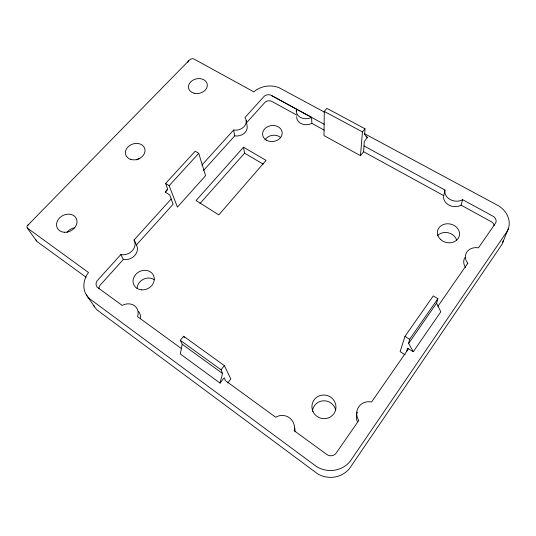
<?xml version="1.0" encoding="UTF-8"?>
<svg xmlns="http://www.w3.org/2000/svg" width="536" height="536" viewBox="0 0 536 536"><rect width="100%" height="100%" fill="white"/><g stroke="black" fill="none" stroke-linecap="round" stroke-linejoin="round"><path stroke-width="0.8" d="M365.003 128.774L362.43 131.916L360.48 155.674L323.985 135.554L324.28 111.401L326.88 108.366L365.003 128.774L364.661 134.61L367.482 137.484L364.266 141.437L363.649 151.755L360.48 155.674M363.998 145.939L444.927 190.025L443.5 197.308A11.015 9.105 10.5 0 0 459.298 205.985L461.081 205.154L462.628 199.673L492.162 215.767A6.305 5.206 14.5 0 1 494.916 224.068L478.454 247.826A11.866 10.05 16.6 0 0 466.876 251.974A11.866 10.05 16.6 0 0 467.761 263.256L467.546 263.88M444.927 190.025L444.82 191.774A11.149 9.179 10.3 0 0 460.819 200.511L462.628 199.673M227.78 382.892L230.815 379.006L224.39 365.612L183.64 336.273L180.297 340.313L182.24 344.266L180.31 353.988L220.048 383.093L224.222 377.78L225.328 380.56L275.665 417.229A12.522 12.429 -53.2 0 1 294.17 430.71L325.915 453.831A7.075 6.881 54.9 0 0 336.876 452.103L358.792 420.479A12.81 12.194 34.5 0 1 358.758 406.797A12.81 12.194 34.5 0 1 371.582 402.02L408.64 348.547M436.579 303.188L440.82 311.778L413.31 351.703L408.64 343.388L436.579 303.188L437.892 298.693L433.282 295.912L404.968 336.367L400.131 351.616L405.156 354.859M406.717 351.442L407.507 348.139L413.31 351.703M408.64 343.388L409.611 339.315L437.892 298.693M220.048 383.093L222.52 373.492L221.06 369.82L180.297 340.313M502.641 242.687L508.309 228.818M98.919 288.763A6.09 5.199 -30.4 0 1 101.11 284.114L123.381 259.404A10.841 9.186 -25.5 0 0 134.77 255.511A10.841 9.186 -25.5 0 0 136.432 244.925L173.068 204.283L169.731 194.95L165.316 192.129L167.507 188.746L165.611 183.446L195.211 151.199L198.729 153.323L205.583 175.701L177.423 207.09L169.142 185.684L165.611 183.446M187.647 62.35C188.826 60.2 191.325 57.794 193.952 59.02L253.83 91.864A20.589 16.321 -7.6 0 1 279.115 87.736L324.702 112.265M437.845 306.404L467.761 263.256M221.06 369.82L224.39 365.612M188.746 60.749L26.961 226.118L27.189 227.954L36.522 240.925M199.968 203.573L244.57 153.182L243.498 147.206L196.082 200.531L218.782 214.896L266.064 160.385L243.498 147.206M203.472 170.555L234.735 135.869A9.909 7.986 -10.4 0 0 247.15 126.335L246.178 120.439M246.486 122.838L264.201 103.187A5.32 4.228 -7.6 0 1 272.583 101.82L296.917 115.16M171.178 198.997L134.054 239.994A10.975 9.259 -25.3 0 1 132.352 250.674A10.975 9.259 -25.3 0 1 120.821 254.607L98.235 279.544A6.164 5.246 -30.1 0 0 98.544 288.2L122.208 305.413A11.584 10.137 -31.7 0 1 134.469 305.734A11.584 10.137 -31.7 0 1 137.551 316.622L181.262 348.46M201.931 165.034L233.616 130.047A10.017 8.04 -10.4 0 0 244.148 126.556A10.017 8.04 -10.4 0 0 244.952 117.531L263.431 97.123A5.38 4.255 -7.6 0 1 271.906 95.743L311.59 117.371L311.845 123.347L324.26 130.161M169.142 185.684L198.729 153.323M165.316 192.129L167.534 189.697M27.664 225.294L28.857 224.618M324.28 111.401L362.43 131.916M364.406 133.631L498.956 206.032A24.053 19.899 14.3 0 1 507.411 230.922L349.975 461.576A26.847 26.17 52.1 0 1 316.856 466.802L89.264 298.505A23.517 20.06 -29.8 0 1 88.507 272.516L27.189 227.954M366.028 136.7L367.482 137.484M271.906 95.743L324.293 124.298M461.081 205.154L490.232 221.134A6.231 5.159 14.8 0 1 494.145 225.663M363.649 151.755L443.607 195.573M244.57 153.182L263.276 164.17M404.968 336.367L409.611 339.315M182.24 344.266L222.52 373.492M86.189 277.313L37.5 241.904A6.466 5.206 -29.5 0 1 35.919 239.706M86.376 294.947L94.396 306.579M120.821 254.607L123.381 259.404M134.054 239.994L136.432 244.925M183.64 336.273L184.277 337.613M233.616 130.047L234.735 135.869M296.656 111.401L296.502 109.143A10.057 8.033 -4.6 0 0 300.421 117.411A10.057 8.033 -4.6 0 0 311.59 117.371M312.461 411.119A11.819 11.564 27.2 0 1 335.744 410.476M138.395 311.389A11.444 10.037 -32 0 1 140.526 318.826M465.637 267.618A11.718 9.956 16.9 0 1 464.886 257.528M136.533 159.862A9.722 7.866 -19.2 0 1 139.869 158.589M93.679 305.279A22.76 19.598 -30.5 0 0 97.21 310.063L317.5 473.757A25.963 25.246 56.6 0 0 349.392 468.725L501.763 244.738A23.262 19.443 15 0 0 503.23 240.55M357.304 421.537A12.643 12.04 35.7 0 1 356.608 414.455M356.788 413.685A12.643 12.04 35.7 0 1 357.311 412.204M294.539 427.413A12.361 12.274 -61.3 0 1 295.048 431.393M67.02 232.363A10.311 8.449 -27.8 0 1 74.806 227.713M264.938 139.909A9.668 7.919 -7.4 0 1 280.516 137.377M137.069 288.643A10.7 9.347 -27.1 0 1 143.213 279.35A10.7 9.347 -27.1 0 1 154.355 279.732M437.356 235.813A10.928 9.306 12.9 0 1 448.136 232.745A10.928 9.306 12.9 0 1 456.645 240.081M311.845 123.347A9.943 7.98 -4.6 0 1 301.614 123.776A9.943 7.98 -4.6 0 1 296.656 116.714M141.611 289.855A10.921 9.487 -26.7 0 0 153.725 275.893A10.921 9.487 -26.7 0 0 135.628 274.539A10.921 9.487 -26.7 0 0 141.611 289.855M266.56 140.244A9.849 8.007 -7.4 0 0 282.15 133.993A9.849 8.007 -7.4 0 0 268.456 126.342A9.849 8.007 -7.4 0 0 266.56 140.244M313.071 411.748A12.08 11.799 23.2 0 0 333.848 413.738A12.08 11.799 23.2 0 0 324.91 395.065A12.08 11.799 23.2 0 0 313.071 411.748M194.032 93.217A9.541 7.39 -12.6 0 0 207.291 84.5A9.541 7.39 -12.6 0 0 192.357 80.514A9.541 7.39 -12.6 0 0 194.032 93.217M130.844 159.447A10.017 8.007 -19 0 0 145.015 149.986A10.017 8.007 -19 0 0 129.779 145.464A10.017 8.007 -19 0 0 130.844 159.447M64.307 232.269A10.64 8.623 -27.3 0 0 76.621 219.251A10.64 8.623 -27.3 0 0 59.389 218.119A10.64 8.623 -27.3 0 0 64.307 232.269M440.605 239.505A11.155 9.44 12.5 0 0 459.164 236.423A11.155 9.44 12.5 0 0 445.637 223.921A11.155 9.44 12.5 0 0 440.605 239.505"/></g></svg>
